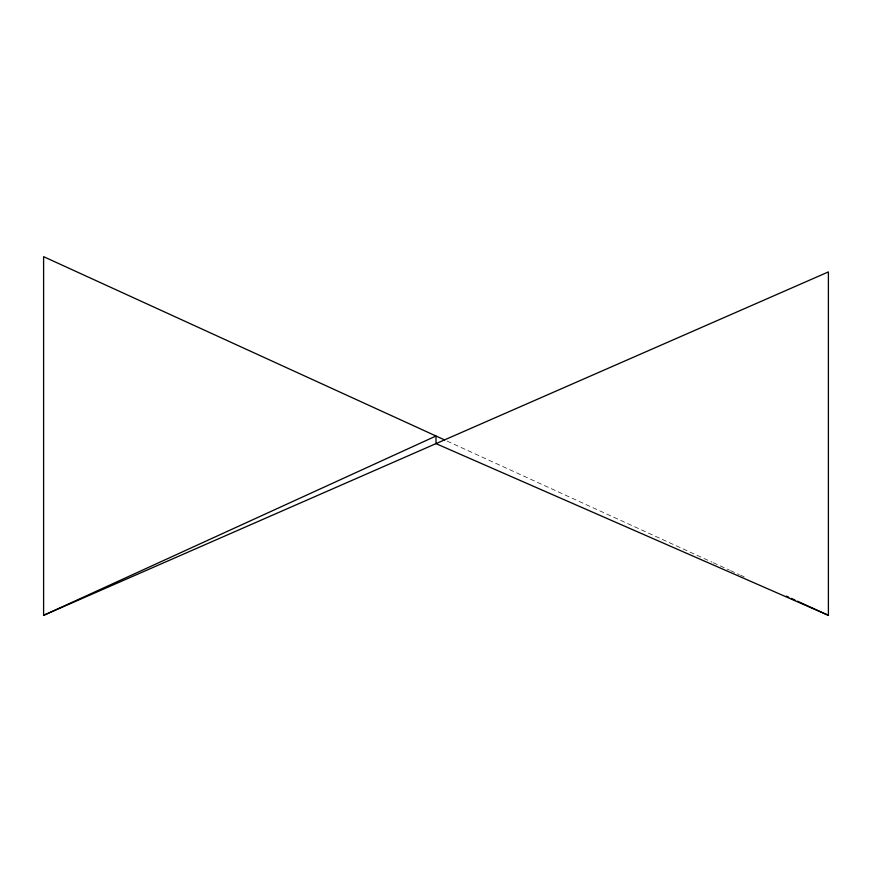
<?xml version="1.0" encoding="UTF-8"?>
<svg xmlns="http://www.w3.org/2000/svg" width="872" height="872" viewBox="0 0 872 872"><rect width="100%" height="100%" fill="white"/><g stroke="black" fill="none" stroke-linecap="round" stroke-linejoin="round"><path stroke-width="0.65" stroke-dasharray="4.36 3.27" d="M447.14 441.09L712.043 562.157M713.274 562.723L729.374 570.081M730.605 570.648L739.271 574.604M740.513 575.171L744.23 576.872"/><path stroke-width="1.31" d="M43.6 615.338L436 436L436 443.63L828.4 615.338L828.4 271.922L43.6 615.338L43.6 256.662L444.666 439.957M786.315 596.099L788.789 597.233M791.264 598.366L794.981 600.067M797.455 601.2L828.4 615.338"/></g></svg>
